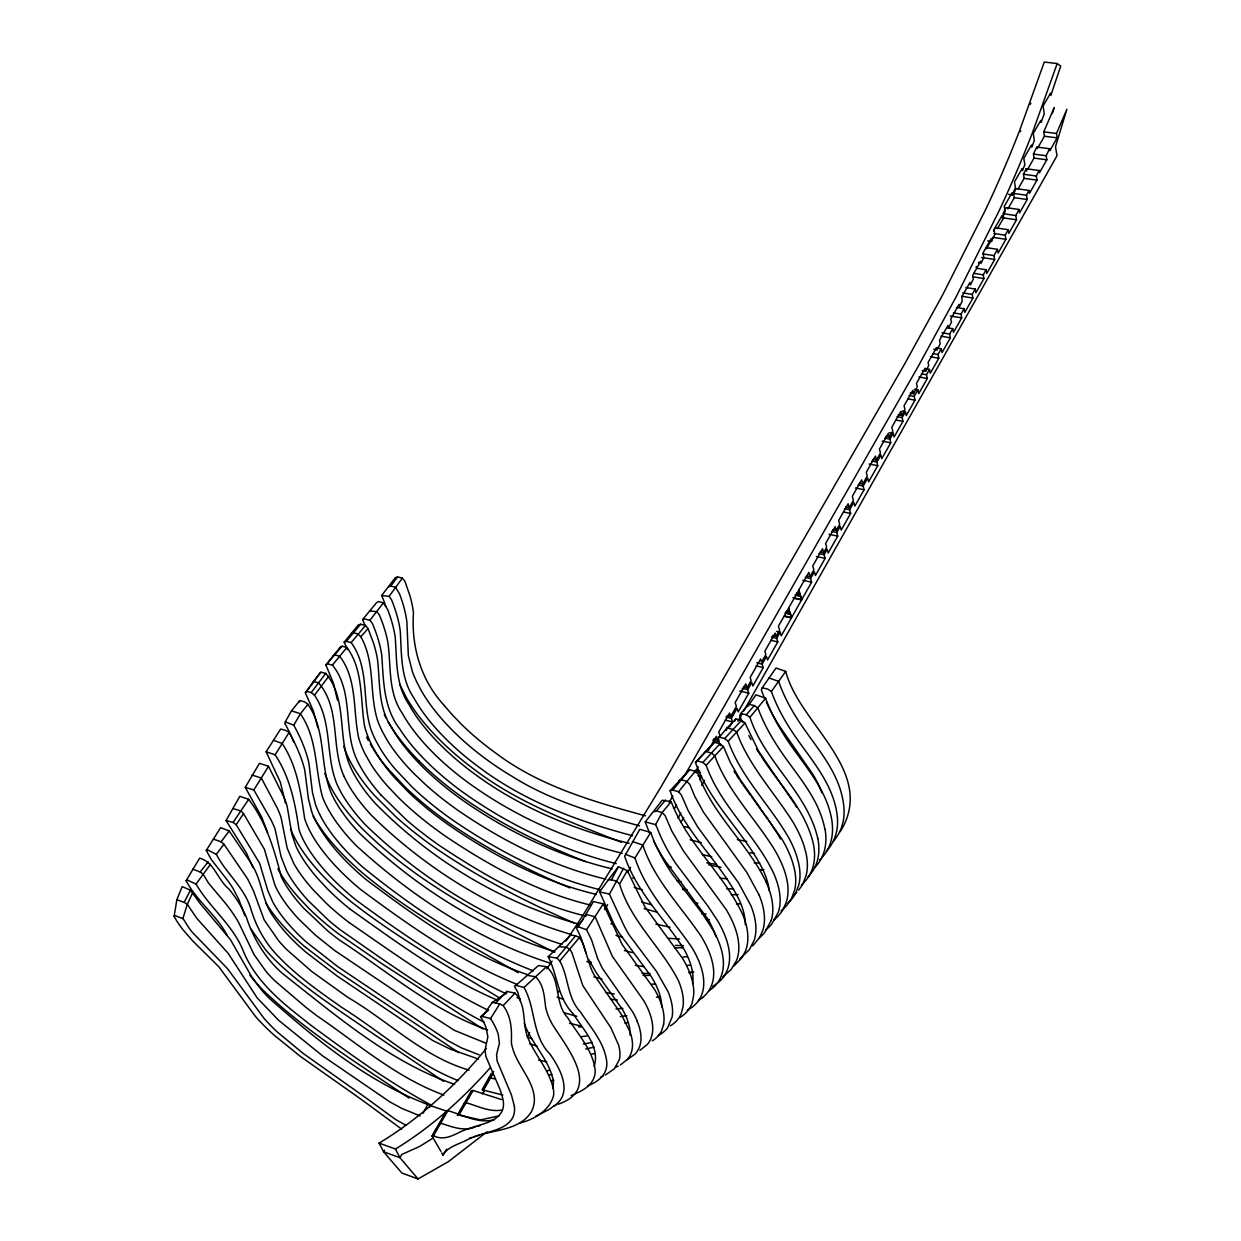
<?xml version="1.0" encoding="UTF-8"?>
<svg xmlns="http://www.w3.org/2000/svg" width="1241" height="1241" viewBox="0 0 1241 1241"><rect width="100%" height="100%" fill="white"/><g stroke="black" fill="none" stroke-linecap="round" stroke-linejoin="round"><path stroke-width="1.5" d="M585.799 916.401L585.954 914.353L593.369 901.555L603.266 903.867L622.005 944.261L654.643 989.604A147.757 59.025 30.6 0 1 663.578 1024.182M285.135 723.891L285.29 721.797L291.542 710.783L299.748 700.607L304.526 701.801L307.923 704.314C326.817 731.29 319.092 765.619 331.781 794.38A146.702 61.817 31.8 0 0 359.471 833.161C414.618 886.027 481.663 929.4 555.037 951.738M506.592 993.033L506.778 991.419L515.031 993.126C527.409 1005.675 521.515 1024.477 528.526 1039.213C535.879 1056.572 550.073 1070.983 553.517 1089.924A108.913 39.448 30.8 0 1 553.424 1096.098C549.36 1110.633 534.142 1119.491 520.274 1122.903M401.681 1129.139L364.776 1101.977A516.737 144.98 31.8 0 0 343.4 1086.79L300.275 1056.324L273.997 1035.041A129.235 44.785 31.5 0 1 255.243 1016.162L218.804 966.723L192.851 941.066L182.97 929.742A106.168 37.68 32.5 0 1 174.112 916.354L176.858 899.725L182.148 886.632L190.494 890.169L200.468 903.929L230.392 939.561L251.349 976.233L261.448 989.868A94.363 33.228 31.8 0 0 269.344 998.385C317.727 1041.059 369.725 1083.44 430.844 1105.653M663.656 1024.228L661.593 1030.821A137.255 54.821 30.5 0 1 657.777 1036.375A143.77 57.443 30.5 0 1 652.301 1040.842M726.45 730.36L727.04 727.94L735.882 719.035L741.435 720.369L745.003 722.976L758.561 751.131L780.527 783.428M552.54 1088.109L553.052 1086.216A95.169 34.764 30.7 0 0 553.145 1079.779C548.491 1058.806 531.52 1043.464 524.276 1023.515M1052.57 113.024L1054.198 107.688L1043.759 131.825L1044.426 136.215L1037.305 148.641M405.978 1125.308L395.693 1119.553L367.693 1099.154A525.005 147.477 31.8 0 0 346.208 1083.92L302.99 1053.299L277.131 1031.845A116.189 40.255 31.5 0 1 268.909 1023.701A119.058 41.279 31.5 0 1 263.992 1018.334L227.646 968.818L191.828 931.758A93.432 33.15 32.5 0 1 184.692 921.008L182.877 918.65L187.313 904.27L192.774 892.45M565.849 941.128A1898.932 1366.496 85 0 0 583.301 914.757L661.748 785.646L904.58 364.125L942.571 295.032L985.509 209.822A1093.228 483.276 -89.7 0 0 1019.606 130.615L1044.286 62.05L1057.192 63.555L1032.605 132.306A1097.199 479.243 -89.6 0 1 998.648 211.746L955.927 297.204L918.138 366.529L685.187 774.539M712.086 928.392L702.189 913.376L672.606 874.579A263.759 123.774 27.4 0 1 665.176 862.929L662.942 859.051A282.11 132.74 27.2 0 1 656.985 847.541L655.232 843.74A302.711 142.808 27 0 1 650.703 832.447L639.813 829.298L624.657 856.259C636.664 891.984 664.338 918.324 684.117 949.381A143.646 59.692 30.5 0 1 689.003 959.712A146.919 61.011 30.5 0 1 691.951 969.345A150.704 62.562 30.5 0 1 692.618 983.601M771.142 920.558L764.689 932.441A189.578 84.652 30.5 0 1 758.809 938.274M839.552 832.044A169.303 82.573 30.1 0 0 841.382 829.841C875.836 770.552 799.406 724.418 785.708 671.381L775.997 668.046L762.222 687.809L761.338 690.043L762.858 694.029A275.176 146.5 26.3 0 0 764.503 698.016M594.16 1066.36C600.458 1046.566 582.944 1029.285 573.218 1013.835C557.581 997.997 557.659 975.24 548.212 956.671L570.984 934.969L575.545 935.838L579.485 937.42L583.223 944.122L589.909 965.312A118.453 48.849 29 0 0 593.943 974.666L621.276 1014.223L630.257 1032.419A132.911 51.517 30.6 0 1 627.31 1059.504L620.314 1064.98M1008.623 194.325L1012.361 194.853L1015.417 187.639L1014.471 181.884L1022.165 168.481L1022.491 170.529L1024.849 164.681L1023.841 158.336L1031.457 145.104L1031.767 147.152L1034.358 140.419L1033.272 133.407L1040.811 120.361L1041.121 122.409L1044.255 113.831L1043.076 106.043L1050.538 93.184L1050.848 95.278L1060.729 66.099L1057.192 63.555M1033.427 154.024L1036.762 147.027L1049.529 148.734L1049.824 150.735L1057.13 137.875L1056.494 133.485L1066.888 109.27L1055.486 146.733L1057.022 155.668L743.685 711.109M747.796 706.408L755.986 694.805L765.604 698.249A264.178 139.845 26.3 0 0 783.645 734.439C800.724 761.943 825.808 786.127 831.656 819.2A167.675 80.107 30.1 0 1 819.401 860.106M987.727 240.894L991.481 241.468L994.817 234.301L993.979 229.601L1001.875 215.81L1002.247 217.966L1005.101 211.544L1004.233 206.409L1012.02 192.82L1012.361 194.853M1049.529 148.734L1046.21 155.746L1046.815 159.794L1039.431 172.84L1039.058 170.498L1026.229 168.745L1023.468 174.236L1024.135 178.363L1018.054 189.004M824.846 829.097C818.641 796.039 793.48 771.809 776.277 744.274A267.125 140.404 26.4 0 1 759.461 712.039L757.972 708.068L754.311 705.555L748.788 704.283L740.753 713.451L739.745 715.561L741.296 719.547A268.273 139.752 26.6 0 0 742.413 722.2M1039.058 170.498L1036.313 176.02L1036.964 180.131L1029.472 193.363L1028.991 190.431L1016.115 188.616L1013.602 193.425L1014.316 197.676L1007.878 208.953M298.91 702.282L299.748 700.607M1028.991 190.431L1026.493 195.256L1027.191 199.506L1019.606 212.909L1019.032 209.481L1006.11 207.619L1004.434 210.722M176.858 899.725L184.133 902.347L190.494 890.169M933.713 349.233L937.064 349.822L940.244 343.757L939.53 340.251L947.938 325.468L948.45 328.027L951.444 322.241L950.792 318.953L959.091 304.371L959.51 306.543L962.209 301.268L961.775 296.816L969.966 282.452L970.431 284.934L973.363 279.039L972.665 275.347L980.747 261.168L981.119 263.201L983.88 257.492L983.043 252.916L991.032 238.924L991.481 241.468M423.119 1113.27L428.114 1103.792M1019.032 209.481L1015.805 215.546L1016.519 219.781L1008.824 233.386L1008.204 229.694L995.204 227.77L993.436 230.997M661.732 1006.994A142.886 57.52 30.6 0 0 661.298 1001.534A139.613 56.217 30.6 0 0 660.041 995.716A136.665 55.038 30.5 0 0 657.932 989.542A133.128 53.658 30.5 0 0 651.106 976.326L619.476 933.496A171.506 74.46 28.6 0 1 613.488 922.947L599.605 891.86L608.245 879.931L611.41 879.838L618.359 866.776L627.341 870.624L644.87 906.768L682.55 958.331A150.27 61.864 30.5 0 1 686.382 965.281A158.134 65.028 30.5 0 1 693.61 995.654L692.121 1003.054A150.316 61.817 30.5 0 1 681.805 1016.255L679.603 1017.651M922.389 370.563L925.755 371.152L928.718 365.599L928.066 362.481L936.583 347.496L937.064 349.822M712.644 986.564L719.191 981.724A166.977 71.187 30.5 0 0 727.707 968.973A163.316 69.636 30.4 0 0 718.012 921.411L708.022 906.24L675.523 863.131A267.746 126.66 27.3 0 1 657.28 828.212L655.636 824.598L662.105 812.576L671.195 801.702C687.297 843.927 723.782 874.005 742.754 914.586A162.85 70.784 30.3 0 1 745.329 951.382L741.498 958.269L733.989 965.901M1003.488 212.49L1003.969 211.606M1008.204 229.694L1005.21 235.201L1005.908 239.296L998.121 253.071L997.454 249.332L986.269 247.626M623.649 868.219L609.455 894.125L623.696 924.948A159.67 69.31 28.5 0 0 629.59 935.497L656.52 971.439L668.077 991.699A152.845 61.538 30.6 0 1 672.095 1017.124L667.596 1027.812A144.561 58.234 30.5 0 1 658.304 1035.444M910.196 393.087L913.578 393.707L917.254 386.959L916.478 383.376L925.119 368.174L925.755 371.152M267.575 832.478L261.789 817.338L245.284 787.352L259.462 763.293L268.506 766.317L283.786 796.815A184.956 71.28 34.5 0 1 287.136 806.2L291.852 834.107L295.854 845.928A136.696 54.526 31.8 0 0 300.772 855.421A141.598 56.528 31.8 0 0 304.929 861.968A145.43 58.125 31.8 0 0 317.991 878.768L327.515 888.959A134.183 53.456 31.8 0 0 349.9 909.001M976.729 268.273L986.099 269.747L986.766 273.454L994.677 259.478L993.994 255.599L997.454 249.332M898.22 414.789L901.633 415.425L904.906 409.499L904.068 405.76L912.849 390.326L913.578 393.707M252.947 867.599L246.401 852.908L226.064 820.565L239.839 796.303L248.696 799.344C266.179 822.24 274.23 849.247 281.164 876.503A128.49 49.749 31.8 0 0 284.329 882.522A131.437 50.928 31.8 0 0 290.363 891.891A134.09 51.982 31.8 0 0 295.187 898.298A135.765 52.649 31.8 0 0 303.533 908.055L327.593 930.766A130.77 50.664 31.8 0 0 339.553 940.135C387.859 971.517 432.721 1010.826 487.62 1029.937M986.099 269.747L983.244 274.835L983.927 278.558L975.922 292.736L975.224 289.06L965.824 287.54M226.917 934.83C216.105 914.71 196.621 900.873 186.103 880.676L199.646 858.167C214.507 862.185 217.609 880.04 228.996 889.083C236.162 897.879 242.398 907.512 246.664 918.061C253.738 939.344 265.776 958.874 282.746 973.704C335.799 1015.231 390.077 1062.436 454.547 1084.324M889.828 432.566L893.241 433.218L889.906 439.128L890.759 442.804L881.777 458.689L880.908 454.997L876.875 462.071L877.744 465.701L868.622 481.834L867.723 478.126L863.178 486.069L864.093 489.73L854.816 506.126L853.87 502.388L849.666 509.772L850.612 513.448L841.196 530.093L840.235 526.386L836.76 532.482L837.737 536.143L828.166 553.036L827.173 549.344L824.133 554.711L825.125 558.372L815.43 575.514L814.406 571.837L810.575 578.554L811.598 582.215L801.748 599.62L792.937 597.635M886.027 436.475L889.44 437.127L892.775 431.216L891.845 427.183L900.749 411.531L901.633 415.425M902.021 411.143L905.418 411.764L902.114 417.581L902.967 421.335L894.109 436.987L893.241 433.218M914.508 389.255L917.89 389.86L914.167 396.391L914.989 400.176L906.271 415.595L905.418 411.764M926.158 368.825L929.525 369.415L926.5 374.72L927.306 378.489L918.712 393.676L917.89 389.86M937.451 348.116L941.267 348.768L938.025 354.476L938.801 358.246L930.331 373.231L929.525 369.415M947.023 327.702L952.731 328.663L949.66 334.046L950.404 337.8L942.059 352.568L941.267 348.768M956.501 307.489L964.071 308.745L960.984 314.144L961.713 317.867L953.476 332.433L952.731 328.663M975.224 289.06L972.215 294.396L972.897 298.073L964.784 312.437L964.071 308.745M680.828 822.535L683.682 817.478M701.785 785.398L704.64 780.325M737.976 721.238L741.777 714.49M440.958 1151.446L432.085 1136.182L446.434 1111.083L447.908 1110.695C462.955 1114.945 478.545 1124.129 494.538 1119.63M529.131 1033.815L527.254 1037.119L531.753 1038.593M743.406 686.878L747.004 687.762L751.115 680.533L750.138 677.477L760.593 659.08L761.54 662.136L765.852 654.519L764.844 651.215L775.129 633.112L776.121 636.4L772.554 635.563M776.121 636.4L779.596 630.257L778.402 626.224L788.531 608.385L789.71 612.418L786.158 611.596M789.71 612.418L788.733 607.888L798.739 590.266L799.918 594.392L796.381 593.601M799.918 594.392L798.94 589.754L808.837 572.318L810.032 576.584L806.495 575.808M810.032 576.584L813.848 569.836L812.762 565.896L822.504 548.739L823.59 552.71L820.084 551.95M700.513 772.507L694.851 771.375M729.708 726.854L732.5 721.905L731.337 718.415L737.045 708.378L738.193 711.869L748.757 693.192L747.64 689.717L751.736 682.488L752.837 685.978L763.246 667.596L762.145 664.09L766.457 656.473L767.543 660.01L777.781 641.923L776.711 638.37L780.186 632.212L776.633 631.374M780.186 632.212L781.256 635.795L791.339 617.987L790.501 613.985L786.965 613.163M784.483 615.97L791.572 617.599L801.531 599.992L800.709 595.975L795.403 594.765M678.02 818.129L680.844 813.119M699.722 779.782L701.615 776.432L697.969 775.454M502.822 1095.043L482.035 1089.784L491.452 1073.248M632.879 878.318L633.624 876.999M674.468 808.605L676.593 804.851M694.929 772.709L698.233 766.907M708.378 750.386L716.367 736.347L717.484 739.636L713.854 738.705M823.59 552.71L826.646 547.328L825.606 543.496L835.209 526.587L836.232 530.465L832.742 529.721M836.232 530.465L839.707 524.369L838.668 520.398L848.13 503.737L849.154 507.771L845.679 507.057M727.071 715.561L730.701 716.476L736.409 706.439L735.137 702.577L745.763 683.884L747.004 687.762M457.309 1115.349L471.347 1090.792L473.069 1090.467L501.519 1099.573M1027.548 169.443L1034.048 158.072L1033.427 154.055L1046.21 155.761M558.264 992.257L559.07 990.845M997.469 228.623L1003.597 217.889L1003.1 215.065M976 267.311L976.496 266.443M978.482 262.968L978.978 262.099M986.347 248.867L992.924 237.341L1005.908 239.296M849.154 507.771L853.374 500.387L852.334 496.276L861.657 479.879L862.681 484.083L859.237 483.385M862.681 484.083L867.226 476.125L866.28 472.278L875.448 456.13L876.394 460.085L872.966 459.403M876.394 460.085L880.427 453.012L879.481 449.009L888.509 433.125L889.44 437.127M717.484 739.636L719.889 735.448L718.741 732.066L729.553 713.032L730.701 716.476M719.066 739.977L718.151 741.575L712.691 740.163M493.344 1072.969L483.85 1089.505M528.806 1034.203L529.643 1032.76M447.908 1110.695L433.481 1135.748L432.008 1136.058L446.62 1111.253M473.069 1090.467L458.922 1115.007M486.751 1083.579L482.966 1090.11L483.959 1091.94L482.206 1093.879M487.604 1082.074L489.342 1079.065M490.211 1077.576L493.654 1071.588M457.945 1115.38L466.849 1100.038M467.733 1098.502L472.061 1091.041M319.651 814.313A148.284 61.367 31.8 0 1 315.524 804.571L312.453 792.41L308.916 763.153A241.778 96.022 35.1 0 0 295.777 728.917L293.745 725.209L300.384 713.808L307.923 704.314M1020.304 131.701L1020.769 130.879M670.249 1025.888A146.004 59.428 30.5 0 0 681.247 1013.509L683.077 1006.42A158.29 64.392 30.6 0 0 681.588 989.682A153.031 62.298 30.5 0 0 678.207 980.188C660.879 946.728 630.599 921.086 619.569 883.98L627.341 870.624M669.054 802.555L672.808 796.102M1030.139 104.43L1030.837 103.22M429.789 1107.019L430.596 1105.653L446.698 1111.191M384.555 1150.174L383.593 1151.788L401.913 1173.071L418.031 1178.95L448.389 1161.638L486.968 1131.823M687.374 1010.174L691.904 1007.351A155.125 64.423 30.5 0 0 702.825 991.171A159.065 66.052 30.5 0 0 703.631 986.006A160.927 66.828 30.5 0 0 697.628 958.254A154.536 64.237 30.5 0 0 691.997 947.69C672.11 918.371 646.359 892.388 634.973 857.981L650.703 832.447M627.636 872.175L630.583 867.304M268.506 766.317L253.847 789.974L270.879 819.618A152.503 57.769 34.1 0 1 275.052 829.035L281.055 856.6L286.764 871.198A132.229 51.641 31.8 0 0 290.332 877.449A135.269 52.867 31.8 0 0 294.582 883.856A139.023 54.387 31.8 0 0 307.908 900.314L328.4 920.17A129.126 50.385 31.8 0 0 340.236 929.804C387.006 962.349 433.776 995.98 484.3 1022.32M734.688 720.99L735.882 719.035M590.638 963.388L591.305 962.318L587.924 961.279M506.126 993.793C452.794 968.321 403.108 934.799 355.593 899.694A138.868 55.923 31.8 0 1 329.734 875.867A144.018 58.079 31.8 0 1 320.55 865.504A147.555 59.552 31.8 0 1 315.152 858.648A145.771 58.808 31.8 0 1 308.202 848.518A142.079 57.272 31.8 0 1 302.757 838.73A138.744 55.892 31.8 0 1 298.972 829.407C295.218 803.392 290.053 777.254 275.145 754.807L289.169 732.345L285.368 730.266L280.652 729.025L266.132 751.813L280.311 782.109L285.492 803.16M244.803 915.579L238.908 899.709L232.889 888.184A104.151 37.23 33.5 0 0 226.358 878.845L211.265 859.486L206.27 850.426L220.603 827.638L229.166 830.958L248.433 859.175A117.631 43.047 33.7 0 1 254.079 868.483C262.518 884.321 262.859 903.51 274.354 917.968A118.438 44.474 31.8 0 0 281.149 927.12A115.971 43.513 31.9 0 0 289.37 936.474A117.057 43.931 31.8 0 0 305.829 952.126L337.087 976L432.628 1040.439L450.173 1049.079L478.499 1059.069M603.266 903.867L586.559 929.711L591.523 939.778L597.604 958.455L602.288 968.197L632.755 1012.02A142.622 55.69 30.6 0 1 637.285 1021.327M604.6 909.56L607.64 904.673M585.969 953.088L580.99 937.575L576.243 927.601L578.166 926.763L585.954 914.353L595.184 916.82L612.371 956.377L643.955 1000.929A143.692 56.76 30.6 0 1 652.099 1034.622L650.765 1038.95A134.369 53.084 30.5 0 1 647.244 1044.534L639.968 1050.274M514.332 1105.902L511.401 1094.888L497.067 1060.838L496.586 1054.493L499.394 1043.51L498.293 1034.591A109.068 40.069 31.3 0 0 490.521 1018.597L499.766 1003.938L503.163 1005.613C511.168 1016.069 511.881 1029.425 511.37 1042.021A103.655 38.859 29.6 0 0 512.921 1049.141C518.816 1069.494 542.581 1089.381 531.427 1111.719C521.592 1127.526 501.876 1129.388 485.464 1133.421M441.672 1152.873L442.944 1155.092L446.713 1149.15M248.696 799.344L233.06 822.395L226.064 820.565M479.104 1054.834L461.466 1047.885L448.11 1040.765L337.924 966.77L306.558 942.26A118.391 44.785 31.9 0 1 296.49 932.658A120.377 45.56 31.8 0 1 290.456 926.251A121.556 46.01 31.8 0 1 285.011 919.891A122.642 46.444 31.8 0 1 276.029 907.481A125.744 47.654 31.8 0 1 272.555 901.524L267.684 890.231L259.602 863.209L236.178 824.738L243.546 813.646L241.002 811.025L232.998 808.512M798.599 890.076A171.491 79.579 30.2 0 0 803.191 883.173L806.154 875.293A158.646 73.638 30.1 0 0 806.061 853.389L804.184 846.378A180.395 83.504 30.3 0 0 799.964 835.395L798.196 831.625A165.999 77.02 30.2 0 0 791.742 820.084C772.972 790.92 748.385 764.906 736.549 731.725L732.624 729.32L727.04 727.94L717.794 739L720.447 745.639M812.995 870.624L809.69 875.122A175.648 82.604 30.2 0 1 807.782 877.185M433.481 1135.748C443.27 1140.805 452.453 1135.779 461.187 1131.466A633.019 198.343 26.6 0 1 472.169 1127.48C482.501 1123.803 495.485 1122.128 501.659 1111.936A116.514 40.86 31.1 0 0 503.257 1107.096A120.206 42.147 31.1 0 0 503.024 1099.34L500.402 1090.42L485.851 1056.339L485.06 1049.87L487.868 1036.824L486.038 1027.579A96.457 35.431 31.3 0 0 480.531 1016.798L482.454 1016.457L492.258 1002.449L504.994 994.072M608.245 879.931L618.359 866.776M385.889 606.539A223.318 100.071 35.8 0 0 381.685 595.525L389.085 596.363L402.363 578.135L404.861 581.176L409.949 595.789A227.196 103.577 35.8 0 1 411.733 602.769A235.48 107.191 35.9 0 1 413.455 612.821C411.159 646.608 420.87 680.316 444.34 705.555M836.636 831.33A164.944 79.269 30 0 0 836.744 812.359C831.408 779.301 806.603 754.978 789.447 727.707A261.572 139.194 26.3 0 1 771.39 691.501L785.708 671.381M317.898 727.815L313.446 711.124L305.333 692.866L319.464 673.444L320.938 672.188L325.762 673.382C347.992 699.831 336.9 737.511 350.614 767.279A145.228 62.795 31.8 0 0 374.782 802.865C430.472 859.92 501.969 903.045 578.989 924.126M649.865 833.363A280.063 132.523 27.3 0 1 645.258 821.945L662.213 800.228L671.195 801.702M305.333 692.866L320.938 672.188M430.1 1104.521C388.293 1082.028 349.512 1053.687 311.274 1025.531A670.078 282.715 30.1 0 1 300.322 1016.875C277.519 999.052 254.824 978.978 243.531 951.614C233.401 925.29 209.807 907.9 196.047 884.088L210.52 864.232M381.654 595.509L395.352 577.67L397.601 576.925L402.363 578.135M629.234 843.353C574.071 829.686 520.584 807.875 474.62 773.981A151.2 70.07 31.8 0 1 462.024 764.27A154.334 71.59 31.8 0 1 426.268 729.413A150.068 69.527 31.8 0 1 420.559 722.231A147.632 68.364 31.8 0 1 408.878 704.407C395.29 684.412 397.027 660.15 395.212 637.316A238.815 106.323 35.8 0 0 390.248 616.761A233.789 104.182 35.7 0 0 387.611 609.471L383.422 602.862L369.896 620.329L365.087 619.042L362.605 619.569L365.18 625.759M561.878 944.37C488.566 920.838 420.621 878.302 365.397 824.815A146.205 62.128 31.8 0 1 337.676 785.801C324.801 756.932 333.1 722.448 314.5 695.177L328.834 676.19M213.436 839.118L221.115 841.801L229.166 830.958M458.069 1080.57C415.301 1063.692 380.584 1031.876 341.958 1007.537C319.868 992.024 297.514 976.434 278.744 956.889C265.527 943.579 256.22 926.918 250.899 909.017C244.601 887.734 226.219 873.524 216.353 854.366L223.923 844.175L221.115 841.801M306.418 691.361L311.212 692.525L325.762 673.382M388.619 586.869L390.729 586.031L397.601 576.925M347.464 649.617L344.191 642.155L358.354 624.906L360.65 624.239L365.474 625.511L368.034 628.582L373.541 643.164A239.591 104.492 35.7 0 1 375.527 650.144A248.588 108.215 35.7 0 1 377.59 660.165C380.149 682.798 378.009 707.029 391.318 726.978A143.584 65.013 31.8 0 0 408.863 752.03A149.106 67.619 31.8 0 0 418.589 762.781A154.66 70.256 31.8 0 0 429.402 773.376A162.68 74.072 31.8 0 0 466.802 803.113C510.966 833.363 560.001 856.368 612.154 868.871M344.191 642.155L346.301 641.349L360.65 624.239M765.604 698.249L749.952 717.298C764.549 762.145 807.193 792.13 817.803 838.544M346.301 641.349L351.141 642.605L365.474 625.511M575.545 935.838L556.992 958.176L548.212 956.671M337.428 700.079L333.488 683.326L325.918 665.005L340.189 647.182L342.082 646.22L346.922 647.461C363.349 669.783 360.247 699.195 364.42 725.24A156.552 69.574 31.7 0 0 371.85 745.252L375.682 752.263A142.25 63.012 31.9 0 0 394.343 777.455L408.165 791.805A164.944 73.56 31.7 0 0 415.751 798.847A171.351 76.57 31.7 0 0 432.039 812.529A178.363 79.874 31.7 0 0 454.051 828.631C497.501 857.919 544.768 882.103 595.975 894.327M192.588 869.119L200.173 871.958L208.193 861.828M745.329 924.623A150.766 66.083 30.3 0 0 739.807 901.183C720.912 861.75 684.303 832.913 670.124 790.765L672.839 790.083L678.532 791.742L695.208 771.297L698.357 774.244C712.706 814.903 747.578 843.43 766.038 881.777M672.839 790.083L689.531 769.699L695.208 771.297M579.485 937.42L559.8 961.015C568.843 977.148 566.904 997.702 580.431 1011.958C590.794 1027.657 604.77 1042.874 606.818 1062.358A116.84 44.257 30.6 0 1 606.135 1068.982C603.824 1077.669 595.509 1082.726 587.707 1085.891M362.605 619.569L376.675 602.537L378.629 601.59L383.422 602.862M325.918 665.005L342.082 646.22M327.593 663.888L332.417 665.083L346.922 647.461M486.425 1048.459C455.928 1085.27 420.125 1118.436 379.079 1143.116L383.593 1151.788L399.912 1157.682L418.031 1178.95M653.991 811.738L656.458 810.9L665.517 800.026M576.243 927.601L583.41 919.193M670.124 790.765L689.531 769.699M719.066 737.107L724.682 738.535L741.435 720.369M740.753 713.451L746.291 714.769L754.311 705.555M759.616 807.177L739.698 778.805L730.406 762.548L723.41 746.524L719.997 743.762L714.366 742.304L695.456 762.424C709.743 803.144 744.088 832.013 763.075 870.05A154.644 69.543 30.3 0 1 768.132 884.368A148.408 66.797 30.2 0 1 769.327 891.054M787.383 903.712A186.445 85.862 30.4 0 0 791.308 899.694A174.236 80.184 30.3 0 0 795.853 892.791L798.816 884.942A158.305 72.862 30.1 0 0 798.615 863.069L796.691 856.042A175.633 80.665 30.3 0 0 792.379 845.043A172.359 79.207 30.2 0 0 788.547 837.458C769.606 804.664 741.156 777.424 728.219 741.203L745.003 722.976M605.686 879.155C553.129 866.389 504.28 841.941 459.775 811.598A167.364 75.685 31.7 0 1 426.128 785.15L414.99 774.586A151.433 68.162 31.8 0 1 404.876 763.836A142.839 64.144 31.9 0 1 386.292 738.69L382.461 731.678A164.681 74.274 31.7 0 1 377.916 721.409C368.748 693.905 375.759 662.927 360.805 636.757L368.034 628.582M490.412 1067.524C462.8 1098.828 431.154 1127.262 395.445 1149.011L379.079 1143.116M695.456 762.424L697.178 760.904L702.856 762.455L719.997 743.762M765.945 929.742A188.027 84.652 30.5 0 0 771.886 923.878L778.417 911.949A159.422 71.761 30.2 0 0 778.495 887.362A165.27 74.351 30.2 0 0 773.546 873.043C755.273 834.588 720.509 805.967 706.16 765.309L723.41 746.524M697.178 760.904L714.366 742.304M312.391 682.984L313.678 681.604L318.472 682.783C341.213 708.859 330.401 746.71 344.067 776.416M503.163 1005.613L515.031 993.126M492.258 1002.449L495.655 1002.976L506.778 991.419M704.174 753.147L705.772 751.503L711.434 753.008L714.8 755.816C727.412 790.703 754.311 817.369 773.686 848.317A172.173 78.059 30.3 0 1 783.164 867.211A166.527 75.561 30.2 0 1 786.484 877.852L787.197 881.25A158.522 71.994 30.1 0 1 786.22 902.455L782.776 909.963A180.969 82.17 30.4 0 1 779.612 914.431A188.291 85.536 30.5 0 1 773.624 920.295M752.682 945.952L759.539 937.622L762.858 930.207A161.702 71.544 30.3 0 0 759.228 895.273M520.026 1000.51L517.823 992.366L514.394 986.223L515.899 985.354L524.012 987.464L546.521 966.692C561.289 979.537 554.044 1003.24 567.664 1017.651C577.748 1034.28 592.562 1049.576 595.106 1069.602A112.14 42.039 30.6 0 1 594.548 1076.056C591.616 1086.728 580.509 1091.708 571.155 1095.555M515.899 985.354L538.485 965.529L546.521 966.692M480.546 1016.798L488.706 1009.972M702.67 997.593L698.311 1000.634M739.745 958.952L749.517 949.505L754.295 939.964A162.307 71.156 30.3 0 0 750.743 905.325L738.457 882.723L697.566 826.754L688.197 810.652L681.293 794.876L678.532 791.742M351.451 633.856L353.065 632.662L357.889 633.934L360.805 636.757M174.112 916.354L175.121 915.625L182.877 918.65M708.751 991.078L712.97 987.82A163.052 69.077 30.5 0 0 712.148 928.392M722.914 976.714L731.011 969.671L736.409 960.798A163.176 70.241 30.4 0 0 732.112 920.744A168.698 72.552 30.4 0 0 726.264 909.669L683.357 850.814L671.8 831.036L665.098 815.554L662.105 812.576L656.458 810.9M433.14 1138.028L419.706 1146.436L401.805 1154.456L399.912 1157.682L395.445 1149.011M333.053 656.008L334.837 654.953L339.677 656.179C357.33 679.277 352.909 710.193 358.509 737.154A155.87 68.658 31.8 0 0 365.056 753.923L371.075 764.487A142.126 62.438 31.9 0 0 387.595 786.142L397.818 796.955A165.627 73.25 31.7 0 0 409.08 807.581A173.399 76.864 31.7 0 0 425.399 821.325L429.665 824.66A184.397 82.03 31.7 0 0 447.427 837.535C491.25 866.854 538.284 892.388 589.847 904.922M627.294 1059.597L634.834 1054.245A136.634 53.379 30.6 0 0 637.191 1021.296M605.298 1075.063L614.388 1068.734L619.352 1059.659A123.821 47.453 30.6 0 0 619.942 1052.864A128.009 49.035 30.6 0 0 618.639 1045.155L610.789 1027.595L582.805 985.587L571.961 952.762L569.929 949.412L566.532 947.271L559.195 946.65M557.954 1104.288C602.599 1089.443 566.703 1047.59 552.105 1023.918A140.729 55.24 29.1 0 1 545.621 1007.04C544.241 996.507 543.884 984.578 535.507 976.791L527.037 975.286M615.986 1067.105L618.204 1066.081M678.78 780.713L681.107 779.705L686.8 781.334L689.779 784.359L694.712 796.226L703.585 812.343L746.927 872.563L759.259 895.288M553.889 1106.057L555.952 1105.204M600.83 1076.971L603.11 1076.056M535.631 1116.295L548.801 1109.656A618.918 226.451 34.7 0 0 553.641 1106.15C573.745 1093.507 560.249 1068.454 549.887 1054.012C531.66 1035.413 535.941 1008.312 524.012 987.464M469.594 1138.121L471.471 1137.485M473.395 1136.865L475.334 1136.244M439.345 1123.617L440.71 1123.198C451.926 1126.781 464.196 1131.916 475.737 1126.75M477.304 1135.655L479.305 1135.081M481.337 1134.507L483.385 1133.964M186.103 880.676L187.717 880.257L196.047 884.088M477.816 1126.223L479.926 1125.68M551.423 1080.895L553.905 1080.259M549.282 1075.032L551.795 1074.427M501.659 1110.09C489.419 1112.277 477.568 1105.933 466.027 1102.706L464.351 1103.032M591.755 1054.136L594.517 1053.516M546.8 1070.843L549.406 1070.269M499.115 1115.861L480.639 1119.878L460.24 1115.426M594.113 1047.218L585.69 1048.94M369.585 610.913L376.938 611.704L379.343 614.853A231.478 102.398 35.7 0 1 382.244 622.222A238.97 105.563 35.7 0 1 387.983 643.086C391.163 666.82 387.921 692.431 402.332 713.358A145.911 66.983 31.8 0 0 416.929 734.781A149.913 68.907 31.8 0 0 426.175 745.546A152.814 70.287 31.8 0 0 436.568 756.157A157.56 72.583 31.8 0 0 451.895 769.916A154.908 71.295 31.8 0 0 473.023 786.096C517.978 817.772 568.936 840.079 622.237 853.312M592.097 1042.456L583.332 1044.007M690.306 972.448L693.75 971.874M442.944 1155.092C447.83 1146.358 459.915 1143.985 468.415 1139.176A624.859 195.52 26.6 0 1 481.151 1134.507C492.119 1130.706 505.801 1128.922 512.424 1118.203A130.383 45.731 31.1 0 0 514.332 1105.886M624.766 1023.08L627.915 1022.6M488.907 1077.746L495.004 1078.894M586.931 1035.94L580.804 1036.747M656.473 997.221L659.917 996.787M626.922 1015.774L620.298 1016.55M206.27 850.426L208.271 850.209L216.353 854.366M686.676 965.467L690.353 965.11M622.889 1008.359L616.001 1008.933M688.724 972.649L692.462 972.37M736.44 903.96L740.334 903.681M651.82 984.191L655.527 983.989M683.217 956.966L687.064 956.764M759.88 869.832L763.882 869.646M738.069 894.621L731.321 894.745M649.57 975.426L643.086 975.426M682.829 947.752L674.856 947.783M706.656 919.628L709.356 919.612M578.616 1026.912L582.138 1026.881M759.74 862.96L754.187 862.898M733.695 888.882L726.761 888.758M760.531 869.662L763.308 869.693M650.067 973.565L642.124 973.347M679.525 938.972L668.31 938.305M701.879 913.95L706.02 914.059M683.512 945.642L675.321 945.394M727.474 878.845L720.121 878.132M617.413 1000.044L610.417 999.176M644.172 966.661L635.33 965.405M749.967 852.784L754.497 853.327M1043.759 131.825L1056.494 133.485M1044.426 136.215L1057.13 137.875M1034.048 158.072L1046.815 159.794M1023.468 174.236L1036.313 176.02M1024.135 178.363L1036.964 180.131M694.82 902.859L697.83 903.277M1013.602 193.425L1026.493 195.256M1014.316 197.676L1027.191 199.506M682.922 889.595L685.885 890.014M1002.868 213.654L1015.805 215.546M1003.597 217.889L1016.519 219.781M614.326 993.994L605.546 992.505M994.057 233.541L1005.21 235.201M706.858 862.929L715.886 864.31M982.779 253.878L993.994 255.599M981.631 257.461L994.677 259.478M973.875 273.361L983.244 274.835M972.68 276.774L983.927 278.558M962.783 292.876L972.215 294.396M961.604 296.227L972.897 298.073M953.414 312.887L960.984 314.144M950.358 315.974L961.713 317.867M942.043 332.759L949.66 334.046M940.895 336.171L950.404 337.8M932.999 353.607L938.025 354.476M930.44 356.772L938.801 358.246M921.458 373.82L926.5 374.72M918.914 376.985L927.306 378.489M909.095 395.46L914.167 396.391M908.241 398.935L914.989 400.176M546.738 1061.831L538.656 1060.124M897.01 416.619L902.114 417.581M896.173 420.063L902.967 421.335M721.068 867.304L708.549 864.775M884.786 438.151L889.906 439.128M882.242 441.16L890.759 442.804M746.787 841.507L737.34 839.63M871.725 461.063L876.875 462.071M869.181 464.01L877.744 465.701M578.166 926.763L586.559 929.711M670.078 927.229L655.869 924.08M858.012 485.014L863.178 486.069M855.468 487.992L864.093 489.73M844.469 508.701L849.666 509.772M843.678 512.021L850.612 513.448M645.289 821.945L655.636 824.598M831.532 531.365L836.76 532.482M829.019 534.297L837.737 536.143M599.605 891.86L609.455 894.125M818.874 553.579L824.133 554.711M816.376 556.48L825.125 558.372M581.315 1026.136L569.51 1023.251M805.3 577.391L810.575 578.554M802.803 580.261L811.598 582.215M796.613 593.198L800.15 594.005M795.186 595.168L800.492 596.363M794.473 598.395L801.531 599.992M768.955 677.974L778.619 681.34A245.066 131.096 26.4 0 0 781.644 689.329A258.578 138.589 26.2 0 0 796.412 717.577C813.507 744.833 838.249 769.187 843.291 802.307A168.171 81.441 30.1 0 1 844.082 812.219A165.239 80.029 30 0 1 843.182 821.371L841.662 827.018A177.742 86.063 30.2 0 1 838.109 834.759L834.898 839.412A169.908 82.263 30.1 0 1 833.114 841.615M786.375 611.208L789.928 612.015M762.222 687.809L767.698 689.065L771.421 691.501M711.776 856.771L702.282 854.568M784.964 613.163L790.284 614.388M784.25 616.358L791.339 617.987M771.359 637.114L776.711 638.37M770.661 640.247L777.781 641.923M495.655 1002.976L499.766 1003.938M682.426 888.727L687.204 889.875M756.777 662.803L762.145 664.09M756.079 665.874L763.246 667.596M742.242 688.383L747.64 689.717M739.76 690.973L748.757 693.192M291.542 710.783L300.384 713.808C317.696 738.597 314.873 769.327 322.505 796.97A150.021 62.686 31.8 0 0 325.313 803.532A147.121 61.445 31.8 0 0 356.26 845.633C412.26 896.84 478.405 940.321 551.051 963.45M725.907 717.05L731.337 718.415M725.271 720.075L732.5 721.905M701.289 842.686L690.136 839.8M676.733 880.722L681.526 881.932M390.729 586.031L395.507 587.257L399.555 593.958A228.468 103.329 35.8 0 1 405.047 611.797A236.721 106.881 35.8 0 1 406.877 621.834L408.336 655.574L412.462 671.893A198.994 94.44 31.4 0 0 416.898 682.24L420.513 689.251A153.62 72.242 31.8 0 0 427.059 699.924A149.525 70.241 31.8 0 0 434.924 710.69L437.825 714.289A161.532 76.12 31.7 0 0 450.638 728.529L454.128 732.035A154.396 72.614 31.8 0 0 512.378 776.556C551.252 801.034 595.773 813.631 639.611 825.901M285.29 721.797L293.745 725.209M611.41 879.838L616.606 881.188L619.569 883.98M576.848 1016.332L564.639 1012.935M245.284 787.352L253.847 789.974M482.454 1016.457L490.521 1018.597M695.953 769.839L699.614 770.801M632.429 952.654L624.378 950.497M684.815 826.661L689.593 827.949M657.094 912.213L644.141 908.583M273.423 740.303L282.141 743.468C297.204 765.992 300.772 792.627 304.666 818.595A145.368 59.211 31.8 0 0 331.874 861.968A143.661 58.482 31.8 0 0 360.728 889.549C409.514 925.755 460.38 961.651 516.97 984.361M668.17 866.373L671.365 867.257M645.429 815.802C593.229 801.67 539.913 786.282 496.043 753.303A155.373 73.653 31.7 0 1 475.396 737.092A151.262 71.621 31.8 0 1 460.504 723.332L453.71 716.274A169.815 80.836 31.7 0 1 444.34 705.555M651.308 904.72L641.613 901.974M625.371 854.258L634.973 857.981M632.677 835.736C578.477 821.558 525.036 801.608 479.802 767.791A152.286 71.016 31.8 0 1 448.048 741.063A156.366 73.002 31.8 0 1 434.598 726.9A152.224 70.985 31.8 0 1 425.818 716.135A149.215 69.543 31.8 0 1 414.091 698.295C400.362 678.284 401.665 654.007 400.269 631.048A234.533 105.113 35.8 0 0 391.427 599.543L389.085 596.363M616.265 863.627C562.514 850.364 511.897 826.382 466.523 794.814A158.584 72.474 31.8 0 1 453.585 785.212A160.585 73.452 31.8 0 1 433.621 768.257A156.459 71.466 31.8 0 1 426.315 761.229A149.882 68.333 31.8 0 1 413.113 746.942A146.903 66.905 31.8 0 1 407.327 739.745A144.608 65.82 31.8 0 1 399.773 728.979C383.314 707.587 383.547 680.487 381.763 655.015A247.114 108.122 35.8 0 0 379.73 644.994A240.552 105.392 35.7 0 0 377.776 638.029A233.727 102.538 35.7 0 0 375.325 630.847A226.824 99.668 35.6 0 0 372.362 623.447L369.896 620.329M632.429 841.553L642.791 845.043C654.364 879.978 680.828 906.287 701.01 936.086A160.741 67.433 30.5 0 1 702.592 997.547M266.132 751.813L275.145 754.807M601.963 979.149L593.958 976.807M600.024 889.75C547.126 876.704 498.417 851.078 453.539 820.673A174.795 78.571 31.7 0 1 436.041 807.736A170.498 76.539 31.7 0 1 423.708 797.56A163.564 73.266 31.8 0 1 412.167 787.073L395.212 769.125A142.001 63.213 31.9 0 1 379.653 747.547L375.79 740.536A159.794 71.389 31.7 0 1 371.245 730.266C361.565 701.817 369.989 668.108 351.141 642.605M634.244 887.47L642.295 889.844M583.704 915.579C531.831 902.719 485.091 875.774 440.912 846.517A190.478 84.155 31.7 0 1 427.478 836.868L418.837 830.213A177.385 78.059 31.7 0 1 406.443 819.929L380.925 794.938M622.501 937.327L615.986 935.357M571.232 934.457C496.369 912.662 427.261 869.941 371.664 815.554A145.662 62.438 31.8 0 1 344.098 776.432M610.898 923.723L614.14 924.716M586.822 961.542L590.064 962.566M527.766 974.728C468.198 954.717 415.921 917.006 366.064 879.574A147.198 60.545 31.8 0 1 311.475 811.071M557.116 997.206L563.398 999.222M252.063 775.051L261.355 778.06L277.348 808.217A167.721 64.098 34.3 0 1 281.087 817.602L287.152 848.13L293.652 863.209A137.099 54.154 31.8 0 0 297.514 869.615A141.257 55.845 31.8 0 0 304.541 879.466A143.661 56.822 31.8 0 0 312.903 889.502L325.949 902.936A130.801 51.548 31.8 0 0 349.124 922.544M537.089 1046.194L529.674 1043.774M517.032 997.686L520.134 998.726M533.242 970.834C471.006 946.681 413.905 908.862 362.31 866.73A150.828 62.484 31.8 0 1 351.25 856.197A147.027 60.84 31.8 0 1 319.651 814.313M485.603 1043.076L454.454 1030.371L428.579 1013.711L334.682 950.528L315.198 934.954L298.507 918.836A129.095 49.469 31.8 0 1 287.633 905.992A127.854 48.988 31.8 0 1 283.119 899.709A127.094 48.678 31.8 0 1 274.788 884.74L264.364 849.201L243.546 813.646M469.036 1070.099C423.057 1056.851 388.464 1021.064 348.007 997.485L311.724 971.47L287.136 949.939A108.107 40.053 31.9 0 1 278.527 940.616L264.147 919.86L253.381 890.588L247.688 879.031L223.923 844.175M443.875 1095.027C396.655 1077.886 358.029 1043.805 316.92 1015.79A503.505 204.625 30.8 0 1 305.689 1007.149L274.54 980.561A93.168 33.352 31.9 0 1 266.179 971.625L254.033 954.577L238.737 922.746A137.891 47.949 33.5 0 0 224.311 901.943L208.488 883.049L203.136 874.176L200.173 871.958M496.741 999.874C443.797 977.241 396.717 942.198 349.9 909.001M420.172 1115.954L401.898 1108.446L389.969 1101.977L322.52 1055.812L278.527 1020.211L257.259 997.997L228.173 953.367L196.714 918.231L187.313 904.27L184.133 902.347M487.48 1009.91C438.569 985.897 393.986 953.398 349.124 922.544M621.4 842.329C571.155 822.271 519.498 803.532 475.877 770.599A164.681 76.849 31.8 0 1 424.158 722.82L421.195 719.237A159.98 74.569 31.8 0 1 406.505 697.83L399.509 683.9M585.768 861.673C542.705 844.78 500.837 824.303 462.862 797.73A170.777 78.09 31.8 0 1 426.128 767.869L418.915 760.857M569.898 887.873C528.185 870.437 487.853 849.418 450.467 823.946A183.342 82.371 31.7 0 1 420.559 801.003A174.841 78.338 31.8 0 1 405.186 787.073L388.293 769.172M573.869 922.963C525.346 901.462 477.754 877.294 434.024 847.06A200.127 88.406 31.7 0 1 420.746 837.365L412.198 830.679A186.864 82.185 31.7 0 1 396.003 816.904L374.503 795.465A155.963 67.976 31.8 0 1 347.728 756.327L346.192 752.915A168.652 73.684 31.7 0 1 343.71 746.26M554.231 952.126C485.076 917.673 414.323 881.653 359.58 825.948A157.483 66.921 31.8 0 1 328.896 783.412L324.77 773.453M518.117 972.696C464.243 942.028 409.034 912.368 361.519 872.113A162.742 67.448 31.8 0 1 346.425 858.198A158.739 65.695 31.8 0 1 313.12 816.19M500.278 998.4C450.157 967.763 398.764 938.708 352.258 902.626A150.471 60.607 31.8 0 1 322.613 875.525A155.637 62.779 31.8 0 1 291.837 831.935L290.58 828.848M482.951 1028.991L381.576 963.528L338.436 933.806A140.357 54.759 31.8 0 1 318.89 917.782A135.874 52.944 31.9 0 1 308.389 907.885L298.972 897.941A147.974 57.862 31.8 0 1 277.891 868.871M458.674 1052.632L337.583 971.563L305.705 947.379M443.58 1081.345L366.079 1028.96C334.387 1007.056 301.532 986.192 274.044 958.952A113.133 41.403 31.9 0 1 265.543 949.737L251.039 929.137M409.018 1098.068C358.866 1063.987 306.574 1032.093 262.689 989.806A104.228 36.92 31.8 0 1 254.545 980.979L249.86 975.209M746.291 714.769L749.952 717.298M233.06 822.395L236.178 824.738M724.682 738.535L728.219 741.203M311.212 692.525L314.5 695.177M702.856 762.455L706.16 765.309M332.417 665.083C354.181 691.92 342.826 729.46 356.694 759.275A148.889 64.935 31.8 0 0 362.201 769.73A143.149 62.36 31.9 0 0 380.925 794.938M556.992 958.176L559.8 961.015M759.632 807.55L764.503 814.189M751.705 796.846L781.83 838.932A172.515 78.881 30.3 0 1 792.316 861.409L794.287 868.421A158.398 72.552 30.1 0 1 794.597 890.309L791.665 898.143L787.104 905.015A183.296 83.969 30.4 0 1 781.054 910.878M750.712 795.512L742.971 784.746M780.899 783.847L794.411 803.532M765.48 815.508L768.303 819.479M769.203 820.797L778.309 835.115M740.179 780.682L742.025 783.397M761.788 757.119C779.969 785.444 806.03 810.404 813.444 844.33A159.608 74.693 30.1 0 1 813.181 866.125A165.906 77.625 30.1 0 1 808.744 876.394A172.297 80.618 30.2 0 1 803.563 882.94A178.409 83.504 30.3 0 1 801.5 884.911M736.58 775.284L739.264 779.332M760.888 755.785L756.576 749.052M734.005 771.219L735.727 773.934M795.171 804.82L796.675 807.41M289.169 732.345L291.154 736.022A263.294 103.329 35.2 0 1 294.8 743.219A255.739 100.537 35.2 0 1 297.995 750.247A247.874 97.62 35.1 0 1 300.725 757.072A238.551 94.13 35.1 0 1 304.743 770.056L308.482 799.064L311.553 811.102M778.991 836.387L780.356 838.932M384.291 714.568L386.091 718.058M366.56 737.076L368.36 740.567M588.622 959.448L596.316 972.742L622.656 1009.755A130.724 51.036 30.6 0 1 627.062 1019.001A127.854 49.935 30.6 0 1 628.939 1024.787A125.31 48.942 30.6 0 1 630.04 1035.18M821.945 792.921L818.827 785.46A137.487 66.362 29.9 0 0 812.607 773.934L779.472 726.187A275.176 146.5 26.3 0 1 766.286 702.018M790.501 613.985L791.572 617.599M800.709 595.975L801.748 599.62M1026.229 168.745L1026.602 171.087M836.558 831.299A169.536 81.456 30.1 0 1 826.273 851.279M825.079 829.174A167.799 79.548 30.1 0 1 814.53 867.754M817.866 838.559A162.307 76.322 30.1 0 1 812.933 870.608M751.007 739.62A276.883 144.406 26.5 0 1 748.819 735.587M418.946 760.842A157.08 71.559 31.8 0 1 387.983 721.548M796.738 892.17A182.908 84.931 30.3 0 1 794.705 894.125M388.293 769.172A153.186 68.208 31.9 0 1 373.169 748.788M372.44 747.609A153.186 68.208 31.9 0 1 370.33 744.073M765.992 881.762A161.687 72.18 30.2 0 1 771.204 920.589M653.573 841.072A280.063 132.523 27.3 0 0 664.974 860.587L707.618 918.79A151.681 64.656 30.4 0 1 715.964 936.614M285.151 723.906A229.647 91.182 35.1 0 1 293.667 741.823M305.612 947.395A133.718 50.633 31.8 0 1 266.132 903.324M552.136 961.108A1898.932 1366.496 85 0 1 546.769 968.756"/></g></svg>
